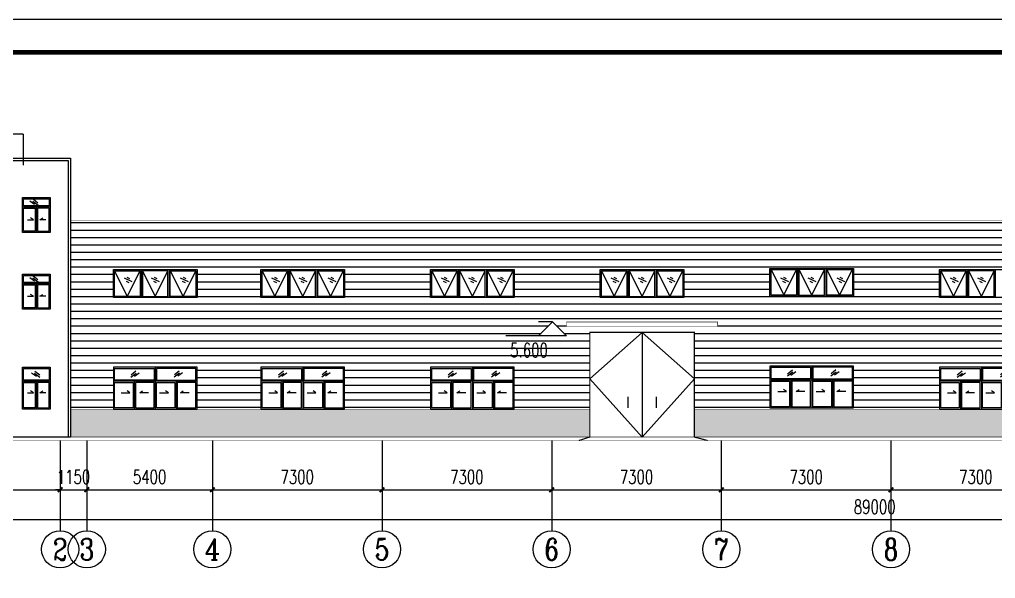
# Model space of a CAD drawing. Extents: x -89996 to 1006241, y -2176 to 440573.
# Drawn here: x 573565 to 615559, y 250855 to 274896 of the extents above; entities that cross this region are included whole.
import ezdxf
from ezdxf.enums import TextEntityAlignment as Align

# ---------------------------------------------------------------- set-up
doc = ezdxf.new("R2010")
doc.units = 0
doc.header["$LTSCALE"] = 1000
doc.header["$MEASUREMENT"] = 0
for name, color, linetype in [('AXIS', 3, 'Continuous'), ('AXIS_TEXT', 7, 'Continuous'), ('DIM_ELEV', 3, 'Continuous'), ('PUB_TEXT', 7, 'Continuous'), ('PUB_TITLE', 4, 'Continuous'), ('WINDOW', 4, 'Continuous')]:
    doc.layers.add(name, color=color, linetype=linetype)
doc.styles.add('_TCH_AXIS', font='COMPLEX', dxfattribs={"bigfont": 'GBCBIG'})
doc.styles.add('_TCH_DIM', font='SIMPLEX', dxfattribs={"bigfont": 'GBCBIG'})
doc.styles.add('_TCH_DIM_T3', font='SIMPLEX', dxfattribs={"width": 0.705882, "bigfont": 'GBCBIG'})
doc.styles.add('COMPLEX', font='COMPLEX')
doc.dimstyles.new('_TCH_ARCH&&200', dxfattribs={"dimtxt": 595, "dimasz": 200, "dimexe": 500, "dimexo": 600, "dimgap": 252.5, "dimtad": 1, "dimdec": 0, "dimzin": 0, "dimdsep": 46, "dimtxsty": '_TCH_DIM_T3', "dimblk": 'ARCHTICK', "dimcen": 0.09, "dimclrt": 7, "dimazin": 2, "dimtfac": 1, "dimtdec": 0, "dimtix": 1, "dimtmove": 2, "dimatfit": 3, "dimfxl": 0, "dimtolj": 1, "dimtzin": 0, "dimarcsym": 0})

# ---------------------------------------------------------------- blocks, each defined once
blk = doc.blocks.new('3')
for p, q in [((1006489, 17048), (1004239, 15048)), ((1006489, 17048), (1006489, 12548)), ((1006489, 17048), (1008739, 15048)), ((1004239, 15048), (1006489, 12548)), ((1008739, 15048), (1006489, 12548)), ((1005881, 14284), (1005881, 13801)), ((1007097, 14284), (1007097, 13801))]:
    blk.add_line(p, q)
at = {"const_width": 50}
blk.add_lwpolyline([(1009311, 12398), (1008739, 12548), (1008739, 17048), (1004239, 17048), (1004239, 12548), (1003771, 12398)], dxfattribs=at)
blk = doc.blocks.new('2')
at = {"layer": 'WINDOW'}
for p, q in [((998671, 15683), (998442, 15510)), ((998658, 15775), (998449, 15607)), ((998800, 15697), (998595, 15551)), ((999489, 15948), (999489, 14148)), ((1000541, 15694), (1000311, 15520)), ((1000527, 15785), (1000318, 15617)), ((1000670, 15708), (1000464, 15561)), ((1001289, 15348), (997689, 15348)), ((998589, 15348), (998589, 14148)), ((1000389, 15348), (1000389, 14148)), ((998028, 14855), (998404, 14855)), ((998404, 14855), (998280, 14940)), ((998823, 14855), (998948, 14940)), ((999199, 14855), (998823, 14855)), ((999678, 14855), (1000055, 14855)), ((1000055, 14855), (999930, 14940)), ((1000573, 14855), (1000698, 14940)), ((1000950, 14855), (1000573, 14855))]:
    blk.add_line(p, q, dxfattribs=at)
for points in [[(1001289, 15948), (997689, 15948), (997689, 14148), (1001289, 14148)], [(997738, 15898), (999438, 15898), (999438, 15398), (997738, 15398)], [(1001239, 15898), (999539, 15898), (999539, 15398), (1001239, 15398)], [(997739, 15298), (998539, 15298), (998539, 14198), (997739, 14198)], [(999439, 15298), (998639, 15298), (998639, 14198), (999439, 14198)], [(999539, 15298), (1000339, 15298), (1000339, 14198), (999539, 14198)], [(1001239, 15298), (1000439, 15298), (1000439, 14198), (1001239, 14198)]]:
    blk.add_lwpolyline(points, close=True, dxfattribs=at)
blk = doc.blocks.new('_ArchTick')
at = {"color": 0, "linetype": 'ByBlock', "const_width": 0.4}
blk.add_lwpolyline([(-0.5, -0.5), (0.5, 0.5)], dxfattribs=at)
blk = doc.blocks.new('*D2932')
at = {"layer": 'AXIS', "color": 0, "lineweight": -2, "transparency": 16777216}
for p, q in [((565863, 256189), (565863, 254173)), ((575313, 256189), (575313, 254173)), ((565863, 254673), (575313, 254673))]:
    blk.add_line(p, q, dxfattribs=at)
at = {"layer": 'Defpoints', "color": 0, "transparency": 16777216}
for p in [(565863, 256789), (575313, 256789), (575313, 254673)]:
    blk.add_point(p, dxfattribs=at)
at = {"layer": 'AXIS', "color": 0, "lineweight": -2, "transparency": 16777216, "xscale": 200, "yscale": 200, "zscale": 200, "rotation": 180}
blk.add_blockref('_ArchTick', (565863, 254673), dxfattribs=at)
at = {"layer": 'AXIS', "color": 0, "lineweight": -2, "transparency": 16777216, "xscale": 200, "yscale": 200, "zscale": 200}
blk.add_blockref('_ArchTick', (575313, 254673), dxfattribs=at)
at = {"layer": 'AXIS', "color": 7, "transparency": 16777216, "insert": (570588, 255223), "char_height": 595, "attachment_point": 5, "style": '_TCH_DIM_T3'}
blk.add_mtext('\\A1;9450', dxfattribs=at)
blk = doc.blocks.new('*D2933')
at = {"layer": 'AXIS', "color": 0, "lineweight": -2, "transparency": 16777216}
for p, q in [((575313, 256189), (575313, 254173)), ((576463, 256189), (576463, 254173)), ((575313, 254673), (575113, 254673)), ((575313, 254673), (576463, 254673)), ((576463, 254673), (576663, 254673))]:
    blk.add_line(p, q, dxfattribs=at)
at = {"layer": 'Defpoints', "color": 0, "transparency": 16777216}
for p in [(575313, 256789), (576463, 256789), (576463, 254673)]:
    blk.add_point(p, dxfattribs=at)
at = {"layer": 'AXIS', "color": 0, "lineweight": -2, "transparency": 16777216, "xscale": 200, "yscale": 200, "zscale": 200}
blk.add_blockref('_ArchTick', (575313, 254673), dxfattribs=at)
at = {"layer": 'AXIS', "color": 0, "lineweight": -2, "transparency": 16777216, "xscale": 200, "yscale": 200, "zscale": 200, "rotation": 180}
blk.add_blockref('_ArchTick', (576463, 254673), dxfattribs=at)
at = {"layer": 'AXIS', "color": 7, "transparency": 16777216, "insert": (575888, 255223), "char_height": 595, "attachment_point": 5, "style": '_TCH_DIM_T3'}
blk.add_mtext('\\A1;1150', dxfattribs=at)
blk = doc.blocks.new('*D2934')
at = {"layer": 'AXIS', "color": 0, "lineweight": -2, "transparency": 16777216}
for p, q in [((576463, 256189), (576463, 254173)), ((581863, 256189), (581863, 254173)), ((576463, 254673), (581863, 254673))]:
    blk.add_line(p, q, dxfattribs=at)
at = {"layer": 'Defpoints', "color": 0, "transparency": 16777216}
for p in [(576463, 256789), (581863, 256789), (581863, 254673)]:
    blk.add_point(p, dxfattribs=at)
at = {"layer": 'AXIS', "color": 0, "lineweight": -2, "transparency": 16777216, "xscale": 200, "yscale": 200, "zscale": 200, "rotation": 180}
blk.add_blockref('_ArchTick', (576463, 254673), dxfattribs=at)
at = {"layer": 'AXIS', "color": 0, "lineweight": -2, "transparency": 16777216, "xscale": 200, "yscale": 200, "zscale": 200}
blk.add_blockref('_ArchTick', (581863, 254673), dxfattribs=at)
at = {"layer": 'AXIS', "color": 7, "transparency": 16777216, "insert": (579163, 255223), "char_height": 595, "attachment_point": 5, "style": '_TCH_DIM_T3'}
blk.add_mtext('\\A1;5400', dxfattribs=at)
blk = doc.blocks.new('*D2935')
at = {"layer": 'AXIS', "color": 0, "lineweight": -2, "transparency": 16777216}
for p, q in [((581863, 256189), (581863, 254173)), ((589163, 256189), (589163, 254173)), ((581863, 254673), (589163, 254673))]:
    blk.add_line(p, q, dxfattribs=at)
at = {"layer": 'Defpoints', "color": 0, "transparency": 16777216}
for p in [(581863, 256789), (589163, 256789), (589163, 254673)]:
    blk.add_point(p, dxfattribs=at)
at = {"layer": 'AXIS', "color": 0, "lineweight": -2, "transparency": 16777216, "xscale": 200, "yscale": 200, "zscale": 200, "rotation": 180}
blk.add_blockref('_ArchTick', (581863, 254673), dxfattribs=at)
at = {"layer": 'AXIS', "color": 0, "lineweight": -2, "transparency": 16777216, "xscale": 200, "yscale": 200, "zscale": 200}
blk.add_blockref('_ArchTick', (589163, 254673), dxfattribs=at)
at = {"layer": 'AXIS', "color": 7, "transparency": 16777216, "insert": (585513, 255223), "char_height": 595, "attachment_point": 5, "style": '_TCH_DIM_T3'}
blk.add_mtext('\\A1;7300', dxfattribs=at)
blk = doc.blocks.new('*D2936')
at = {"layer": 'AXIS', "color": 0, "lineweight": -2, "transparency": 16777216}
for p, q in [((589163, 256189), (589163, 254173)), ((596463, 256189), (596463, 254173)), ((589163, 254673), (596463, 254673))]:
    blk.add_line(p, q, dxfattribs=at)
at = {"layer": 'Defpoints', "color": 0, "transparency": 16777216}
for p in [(589163, 256789), (596463, 256789), (596463, 254673)]:
    blk.add_point(p, dxfattribs=at)
at = {"layer": 'AXIS', "color": 0, "lineweight": -2, "transparency": 16777216, "xscale": 200, "yscale": 200, "zscale": 200, "rotation": 180}
blk.add_blockref('_ArchTick', (589163, 254673), dxfattribs=at)
at = {"layer": 'AXIS', "color": 0, "lineweight": -2, "transparency": 16777216, "xscale": 200, "yscale": 200, "zscale": 200}
blk.add_blockref('_ArchTick', (596463, 254673), dxfattribs=at)
at = {"layer": 'AXIS', "color": 7, "transparency": 16777216, "insert": (592813, 255223), "char_height": 595, "attachment_point": 5, "style": '_TCH_DIM_T3'}
blk.add_mtext('\\A1;7300', dxfattribs=at)
blk = doc.blocks.new('*D2937')
at = {"layer": 'AXIS', "color": 0, "lineweight": -2, "transparency": 16777216}
for p, q in [((596463, 256189), (596463, 254173)), ((603763, 256189), (603763, 254173)), ((596463, 254673), (603763, 254673))]:
    blk.add_line(p, q, dxfattribs=at)
at = {"layer": 'Defpoints', "color": 0, "transparency": 16777216}
for p in [(596463, 256789), (603763, 256789), (603763, 254673)]:
    blk.add_point(p, dxfattribs=at)
at = {"layer": 'AXIS', "color": 0, "lineweight": -2, "transparency": 16777216, "xscale": 200, "yscale": 200, "zscale": 200, "rotation": 180}
blk.add_blockref('_ArchTick', (596463, 254673), dxfattribs=at)
at = {"layer": 'AXIS', "color": 0, "lineweight": -2, "transparency": 16777216, "xscale": 200, "yscale": 200, "zscale": 200}
blk.add_blockref('_ArchTick', (603763, 254673), dxfattribs=at)
at = {"layer": 'AXIS', "color": 7, "transparency": 16777216, "insert": (600113, 255223), "char_height": 595, "attachment_point": 5, "style": '_TCH_DIM_T3'}
blk.add_mtext('\\A1;7300', dxfattribs=at)
blk = doc.blocks.new('*D2938')
at = {"layer": 'AXIS', "color": 0, "lineweight": -2, "transparency": 16777216}
for p, q in [((603763, 256189), (603763, 254173)), ((611063, 256189), (611063, 254173)), ((603763, 254673), (611063, 254673))]:
    blk.add_line(p, q, dxfattribs=at)
at = {"layer": 'Defpoints', "color": 0, "transparency": 16777216}
for p in [(603763, 256789), (611063, 256789), (611063, 254673)]:
    blk.add_point(p, dxfattribs=at)
at = {"layer": 'AXIS', "color": 0, "lineweight": -2, "transparency": 16777216, "xscale": 200, "yscale": 200, "zscale": 200, "rotation": 180}
blk.add_blockref('_ArchTick', (603763, 254673), dxfattribs=at)
at = {"layer": 'AXIS', "color": 0, "lineweight": -2, "transparency": 16777216, "xscale": 200, "yscale": 200, "zscale": 200}
blk.add_blockref('_ArchTick', (611063, 254673), dxfattribs=at)
at = {"layer": 'AXIS', "color": 7, "transparency": 16777216, "insert": (607413, 255223), "char_height": 595, "attachment_point": 5, "style": '_TCH_DIM_T3'}
blk.add_mtext('\\A1;7300', dxfattribs=at)
blk = doc.blocks.new('*D2939')
at = {"layer": 'AXIS', "color": 0, "lineweight": -2, "transparency": 16777216}
for p, q in [((611063, 256189), (611063, 254173)), ((618363, 256189), (618363, 254173)), ((611063, 254673), (618363, 254673))]:
    blk.add_line(p, q, dxfattribs=at)
at = {"layer": 'Defpoints', "color": 0, "transparency": 16777216}
for p in [(611063, 256789), (618363, 256789), (618363, 254673)]:
    blk.add_point(p, dxfattribs=at)
at = {"layer": 'AXIS', "color": 0, "lineweight": -2, "transparency": 16777216, "xscale": 200, "yscale": 200, "zscale": 200, "rotation": 180}
blk.add_blockref('_ArchTick', (611063, 254673), dxfattribs=at)
at = {"layer": 'AXIS', "color": 0, "lineweight": -2, "transparency": 16777216, "xscale": 200, "yscale": 200, "zscale": 200}
blk.add_blockref('_ArchTick', (618363, 254673), dxfattribs=at)
at = {"layer": 'AXIS', "color": 7, "transparency": 16777216, "insert": (614713, 255223), "char_height": 595, "attachment_point": 5, "style": '_TCH_DIM_T3'}
blk.add_mtext('\\A1;7300', dxfattribs=at)
blk = doc.blocks.new('*D2945')
at = {"layer": 'AXIS', "color": 0, "lineweight": -2, "transparency": 16777216}
for p, q in [((565863, 256189), (565863, 252887)), ((654863, 256189), (654863, 252887)), ((565863, 253387), (654863, 253387))]:
    blk.add_line(p, q, dxfattribs=at)
at = {"layer": 'Defpoints', "color": 0, "transparency": 16777216}
for p in [(565863, 256789), (654863, 256789), (654863, 253387)]:
    blk.add_point(p, dxfattribs=at)
at = {"layer": 'AXIS', "color": 0, "lineweight": -2, "transparency": 16777216, "xscale": 200, "yscale": 200, "zscale": 200, "rotation": 180}
blk.add_blockref('_ArchTick', (565863, 253387), dxfattribs=at)
at = {"layer": 'AXIS', "color": 0, "lineweight": -2, "transparency": 16777216, "xscale": 200, "yscale": 200, "zscale": 200}
blk.add_blockref('_ArchTick', (654863, 253387), dxfattribs=at)
at = {"layer": 'AXIS', "color": 7, "transparency": 16777216, "insert": (610363, 253937), "char_height": 595, "attachment_point": 5, "style": '_TCH_DIM_T3'}
blk.add_mtext('\\A1;89000', dxfattribs=at)
blk = doc.blocks.new('_AXISO')
blk.add_circle((0, 0), 0.5)
at = {"layer": 'AXIS_TEXT', "style": 'COMPLEX', "width": 1.041667}
blk.add_attdef('A', text='', height=0.56, dxfattribs=at).set_placement((-0.25, -0.28), (0.25, -0.28), align=Align.FIT)

msp = doc.modelspace()

# ---------------------------------------------------------------- hatches: boundary and pattern name
h = msp.add_hatch()
h.set_pattern_fill('ANSI31', color=9, scale=200, angle=315)
h.set_pattern_definition([(0, (-4219.97, 70580.4), (9e-14, 317.5), [])])
h.paths.add_polyline_path([(627302.65, 261438.64), (631802.65, 261438.64), (631802.65, 258138.64), (635052.64, 258138.64), (635052.64, 259938.64), (638652.67, 259938.64), (638652.67, 258138.64), (642352.64, 258138.64), (642352.64, 259938.64), (645952.67, 259938.64), (645952.67, 258138.64), (649652.64, 258138.64), (649652.64, 259938.64), (653252.67, 259938.64), (653252.67, 258138.64), (654862.65, 258138.64), (654862.65, 266238.64), (575752.65, 266238.64), (575752.65, 258138.64), (577602.65, 258138.64), (577602.65, 259938.64), (581202.68, 259938.64), (581202.68, 258138.64), (583952.64, 258138.64), (583952.64, 259938.68), (587552.67, 259938.68), (587552.67, 258138.64), (591252.64, 258138.64), (591252.64, 259938.64), (594852.67, 259938.64), (594852.67, 258138.64), (598102.65, 258138.64), (598102.65, 261438.64), (602602.65, 261438.64), (602602.65, 258138.64), (613152.64, 258138.64), (613152.64, 259938.64), (616752.67, 259938.64), (616752.67, 258138.64), (620452.64, 258138.64), (620452.64, 259938.64), (624052.67, 259938.64), (624052.67, 258138.64), (627302.65, 258138.64)])
h.paths.add_polyline_path([(616752.64, 262938.64), (613152.64, 262938.64), (613152.64, 264138.64), (616752.64, 264138.64)], flags=16)
h.paths.add_polyline_path([(616702.7, 262988.64), (615602.64, 262988.64), (615602.64, 264088.63), (616702.7, 264088.63)], flags=0)
h.paths.add_polyline_path([(615502.64, 262988.64), (614402.64, 262988.64), (614402.64, 264088.63), (615502.64, 264088.63)], flags=0)
h.paths.add_polyline_path([(614302.33, 262988.63), (613202.27, 262988.67), (613202.28, 264088.67), (614302.33, 264088.63)], flags=0)
h.paths.add_polyline_path([(620452.64, 262938.64), (620452.64, 264138.64), (624052.64, 264138.64), (624052.64, 262938.64)], flags=16)
h.paths.add_polyline_path([(620502.27, 262988.67), (620502.28, 264088.67), (621602.33, 264088.63), (621602.33, 262988.63)], flags=0)
h.paths.add_polyline_path([(621702.64, 262988.64), (621702.64, 264088.63), (622802.64, 264088.63), (622802.64, 262988.64)], flags=0)
h.paths.add_polyline_path([(622902.64, 262988.64), (622902.64, 264088.63), (624002.7, 264088.63), (624002.7, 262988.64)], flags=0)
h.paths.add_polyline_path([(625186.68, 261288.64), (625786.68, 261888.64), (626386.68, 261288.64)], flags=16)
h.paths.add_polyline_path([(609452.67, 259988.64), (609452.67, 258188.64), (605852.64, 258188.64), (605852.64, 259988.64)], flags=16)
h.paths.add_polyline_path([(609403.02, 259938.67), (609403.03, 259438.67), (607702.96, 259438.63), (607702.95, 259938.63)], flags=0)
h.paths.add_polyline_path([(609452.64, 262988.64), (605852.64, 262988.64), (605852.64, 264188.64), (609452.64, 264188.64)], flags=16)
h.paths.add_polyline_path([(609402.7, 263038.64), (608302.64, 263038.64), (608302.64, 264138.63), (609402.7, 264138.63)], flags=0)
h.paths.add_polyline_path([(609402.7, 259338.67), (609402.72, 258238.67), (608602.66, 258238.66), (608602.64, 259338.66)], flags=0)
h.paths.add_polyline_path([(608502.64, 259338.65), (608502.66, 258238.66), (607702.65, 258238.64), (607702.63, 259338.64)], flags=0)
h.paths.add_polyline_path([(608202.64, 263038.64), (607102.64, 263038.64), (607102.64, 264138.63), (608202.64, 264138.63)], flags=0)
h.paths.add_polyline_path([(607602.32, 259938.63), (607602.32, 259438.63), (605902.25, 259438.64), (605902.25, 259938.64)], flags=0)
h.paths.add_polyline_path([(607602.65, 259338.64), (607602.65, 258238.64), (606802.64, 258238.64), (606802.64, 259338.64)], flags=0)
h.paths.add_polyline_path([(626302.65, 261688.64), (626302.65, 261888.64), (632802.65, 261888.64), (632802.65, 261688.64)], flags=16)
h.paths.add_polyline_path([(607002.33, 263038.63), (605902.27, 263038.67), (605902.28, 264138.67), (607002.33, 264138.63)], flags=0)
h.paths.add_polyline_path([(606702.64, 259338.64), (606702.64, 258238.64), (605902.58, 258238.64), (605902.58, 259338.64)], flags=0)
h.paths.add_polyline_path([(627752.65, 262938.64), (627752.65, 264138.64), (631352.65, 264138.64), (631352.65, 262938.64)], flags=16)
h.paths.add_polyline_path([(627802.29, 262988.67), (627802.3, 264088.67), (628902.35, 264088.63), (628902.34, 262988.63)], flags=0)
h.paths.add_polyline_path([(629002.65, 262988.64), (629002.65, 264088.63), (630102.65, 264088.63), (630102.65, 262988.64)], flags=0)
h.paths.add_polyline_path([(603602.65, 261688.64), (597102.65, 261688.64), (597102.65, 261888.64), (603602.65, 261888.64)], flags=16)
h.paths.add_polyline_path([(630202.65, 262988.64), (630202.65, 264088.63), (631302.71, 264088.63), (631302.71, 262988.64)], flags=0)
h.paths.add_polyline_path([(602152.65, 262938.64), (598552.65, 262938.64), (598552.65, 264138.64), (602152.65, 264138.64)], flags=16)
h.paths.add_polyline_path([(602102.71, 262988.64), (601002.65, 262988.64), (601002.65, 264088.63), (602102.71, 264088.63)], flags=0)
h.paths.add_polyline_path([(600902.65, 262988.64), (599802.65, 262988.64), (599802.65, 264088.63), (600902.65, 264088.63)], flags=0)
h.paths.add_polyline_path([(599702.34, 262988.63), (598602.29, 262988.67), (598602.3, 264088.67), (599702.35, 264088.63)], flags=0)
h.paths.add_polyline_path([(635052.64, 262938.64), (635052.64, 264138.64), (638652.64, 264138.64), (638652.64, 262938.64)], flags=16)
h.paths.add_polyline_path([(635102.27, 262988.67), (635102.28, 264088.67), (636202.33, 264088.63), (636202.33, 262988.63)], flags=0)
h.paths.add_polyline_path([(636302.64, 262988.64), (636302.64, 264088.63), (637402.64, 264088.63), (637402.64, 262988.64)], flags=0)
h.paths.add_polyline_path([(597102.65, 261288.64), (595902.65, 261288.64), (596502.65, 261888.64)], flags=16)
h.paths.add_polyline_path([(637502.64, 262988.64), (637502.64, 264088.63), (638602.7, 264088.63), (638602.7, 262988.64)], flags=0)
h.paths.add_polyline_path([(594852.64, 262938.64), (591252.64, 262938.64), (591252.64, 264138.64), (594852.64, 264138.64)], flags=16)
h.paths.add_polyline_path([(594802.7, 262988.64), (593702.64, 262988.64), (593702.64, 264088.63), (594802.7, 264088.63)], flags=0)
h.paths.add_polyline_path([(593602.64, 262988.64), (592502.64, 262988.64), (592502.64, 264088.63), (593602.64, 264088.63)], flags=0)
h.paths.add_polyline_path([(592402.33, 262988.63), (591302.27, 262988.67), (591302.28, 264088.67), (592402.33, 264088.63)], flags=0)
h.paths.add_polyline_path([(642352.64, 262938.64), (642352.64, 264138.64), (645952.64, 264138.64), (645952.64, 262938.64)], flags=16)
h.paths.add_polyline_path([(642402.27, 262988.67), (642402.28, 264088.67), (643502.33, 264088.63), (643502.33, 262988.63)], flags=0)
h.paths.add_polyline_path([(643602.64, 262988.64), (643602.64, 264088.63), (644702.64, 264088.63), (644702.64, 262988.64)], flags=0)
h.paths.add_polyline_path([(644802.64, 262988.64), (644802.64, 264088.63), (645902.7, 264088.63), (645902.7, 262988.64)], flags=0)
h.paths.add_polyline_path([(587552.64, 262938.68), (583952.64, 262938.68), (583952.64, 264138.68), (587552.64, 264138.68)], flags=16)
h.paths.add_polyline_path([(587502.7, 262988.68), (586402.64, 262988.68), (586402.64, 264088.67), (587502.7, 264088.67)], flags=0)
h.paths.add_polyline_path([(586302.64, 262988.68), (585202.64, 262988.68), (585202.64, 264088.67), (586302.64, 264088.67)], flags=0)
h.paths.add_polyline_path([(585102.33, 262988.67), (584002.27, 262988.7), (584002.28, 264088.7), (585102.33, 264088.67)], flags=0)
h.paths.add_polyline_path([(649652.64, 262938.64), (649652.64, 264138.64), (653252.64, 264138.64), (653252.64, 262938.64)], flags=16)
h.paths.add_polyline_path([(649702.27, 262988.67), (649702.28, 264088.67), (650802.33, 264088.63), (650802.33, 262988.63)], flags=0)
h.paths.add_polyline_path([(650902.64, 262988.64), (650902.64, 264088.63), (652002.64, 264088.63), (652002.64, 262988.64)], flags=0)
h.paths.add_polyline_path([(652102.64, 262988.64), (652102.64, 264088.63), (653202.7, 264088.63), (653202.7, 262988.64)], flags=0)
h.paths.add_polyline_path([(581202.65, 262938.64), (577602.65, 262938.64), (577602.65, 264138.64), (581202.65, 264138.64)], flags=16)
h.paths.add_polyline_path([(581152.71, 262988.64), (580052.65, 262988.64), (580052.66, 264088.63), (581152.72, 264088.63)], flags=0)
h.paths.add_polyline_path([(579952.65, 262988.64), (578852.65, 262988.64), (578852.65, 264088.63), (579952.66, 264088.63)], flags=0)
h.paths.add_polyline_path([(578752.34, 262988.63), (577652.29, 262988.67), (577652.3, 264088.67), (578752.35, 264088.63)], flags=0)
h.paths.add_polyline_path([(594529.9, 260229.89), (596507.4, 260229.89), (596507.4, 261122.39), (594529.9, 261122.39)], flags=24)
h.paths.add_polyline_path([(623813.93, 260229.89), (625791.43, 260229.89), (625791.43, 261122.39), (623813.93, 261122.39)], flags=24)
h = msp.add_hatch()
h.set_pattern_fill('AR-B816', color=9, scale=200)
h.set_pattern_definition([(0, (-11240.32, 181808.55), (0, 242.6208), []), (90, (-11240.32, 181808.55), (-242.6208, 242.6208), [242.6208, -242.6208])])
h.paths.add_polyline_path([(598102.65, 258138.64), (575752.65, 258138.64), (575752.65, 256938.64), (598102.65, 256938.64)])
h.paths.add_polyline_path([(627302.65, 258138.64), (602602.65, 258138.64), (602602.65, 256938.64), (627302.65, 256938.64)])
h.paths.add_polyline_path([(654862.65, 258138.64), (631802.65, 258138.64), (631802.65, 256938.64), (654862.65, 256938.64)])

# ---------------------------------------------------------------- linework, layer by layer
for points in [[(565862.65, 268938.64), (575752.65, 268938.64), (575752.65, 256938.64), (565862.65, 256938.64)], [(565962.65, 268838.64), (575652.65, 268838.64), (575652.65, 256938.64), (565962.65, 256938.64)]]:
    msp.add_lwpolyline(points, close=True)
for points, const_width in [([(575752.65, 266238.64), (654862.65, 266238.64), (654862.65, 256938.64), (575752.65, 256938.64)], 23), ([(597102.65, 261888.64), (603602.65, 261888.64), (603602.65, 261688.64), (597102.65, 261688.64)], 20)]:
    msp.add_lwpolyline(points, close=True, dxfattribs=dict(const_width=const_width))
at = {"const_width": 23}
for points in [[(610802.65, 266238.64), (621042.65, 266238.64)], [(575752.65, 258138.64), (598102.65, 258138.64)], [(602602.65, 258138.64), (627302.65, 258138.64)], [(564641.8, 256788.64), (656098.25, 256788.64), (655662.65, 256788.64), (654862.65, 256938.64), (565862.65, 256938.64), (565062.65, 256788.64)], [(565862.65, 256938.64), (654862.65, 256938.64)]]:
    msp.add_lwpolyline(points, dxfattribs=at)
at = {"layer": 'AXIS', "linetype": 'ByBlock'}
for q in [(568988.53, 269961.1), (573724.09, 268626.44)]:
    msp.add_line((573724.09, 269961.1), q, dxfattribs=at)
at = {"layer": 'AXIS'}
for p, q in [((575312.83, 256788.64), (575312.83, 252908.87)), ((576462.65, 256788.64), (576462.65, 252908.87)), ((581862.65, 256788.64), (581862.65, 252908.87)), ((589162.65, 256788.64), (589162.65, 252908.87)), ((596462.65, 256788.64), (596462.65, 252908.87)), ((603762.65, 256788.64), (603762.65, 252908.87)), ((611062.65, 256788.64), (611062.65, 252908.87))]:
    msp.add_line(p, q, dxfattribs=at)
at = {"layer": 'DIM_ELEV'}
for p, q in [((596502.65, 261888.64), (595902.65, 261288.64)), ((596502.65, 261888.64), (595902.65, 261888.64)), ((596502.65, 261888.64), (597102.65, 261288.64)), ((597102.65, 261288.64), (594486.65, 261288.64))]:
    msp.add_line(p, q, dxfattribs=at)
at = {"layer": 'PUB_TITLE'}
msp.add_lwpolyline([(551085.01, 190896.12), (699685.01, 190896.12), (699685.01, 274896.12), (551085.01, 274896.12)], close=True, dxfattribs=at)
at = {"layer": 'PUB_TITLE', "const_width": 200}
msp.add_lwpolyline([(554620.37, 192310.26), (554620.37, 273481.97), (698270.87, 273481.97), (698270.87, 192310.26)], close=True, dxfattribs=at)
at = {"layer": 'WINDOW'}
for p, q in [((574006.96, 267100.4), (574212.31, 266954.32)), ((574135.74, 267086.49), (574365.45, 266912.58)), ((574149.66, 267177.56), (574358.49, 267009.97)), ((573687.82, 266839.05), (574887.84, 266839.05)), ((574287.84, 266839.06), (574287.82, 265739.06)), ((573903.88, 266280.17), (574162.39, 266280.17)), ((574162.39, 266280.17), (574037.56, 266364.61)), ((574436.56, 266280.16), (574561.4, 266364.61)), ((574702.48, 266280.16), (574436.56, 266280.16)), ((607052.65, 264188.64), (607052.64, 262988.64)), ((608252.64, 264188.64), (608252.64, 262988.64)), ((574006.96, 263800.4), (574212.31, 263654.32)), ((574135.74, 263786.49), (574365.45, 263612.58)), ((574149.66, 263877.56), (574358.49, 263709.97)), ((577652.3, 264088.67), (578202.32, 262988.65)), ((578061.38, 263779.52), (578399.69, 263626.92)), ((578186.01, 263811.57), (578303.67, 263754.51)), ((578202.32, 262988.65), (578752.35, 264088.63)), ((578802.67, 264138.64), (578802.65, 262938.64)), ((578852.65, 264088.63), (579402.65, 262988.64)), ((579236.35, 263779.51), (579574.66, 263626.9)), ((579360.98, 263811.56), (579478.64, 263754.49)), ((579402.65, 262988.64), (579952.66, 264088.63)), ((580002.65, 264138.64), (580002.65, 262938.64)), ((580052.66, 264088.63), (580602.68, 262988.64)), ((580481.06, 263779.51), (580819.37, 263626.9)), ((580602.68, 262988.64), (581152.72, 264088.63)), ((580605.69, 263811.56), (580723.35, 263754.49)), ((584002.28, 264088.7), (584552.3, 262988.68)), ((584411.36, 263779.56), (584749.67, 263626.95)), ((584535.99, 263811.61), (584653.65, 263754.54)), ((584552.3, 262988.68), (585102.33, 264088.67)), ((585152.65, 264138.68), (585152.64, 262938.68)), ((585202.64, 264088.67), (585752.64, 262988.68)), ((585586.34, 263779.54), (585924.65, 263626.93)), ((585710.96, 263811.59), (585828.63, 263754.53)), ((585752.64, 262988.68), (586302.64, 264088.67)), ((586352.64, 264138.68), (586352.64, 262938.68)), ((586402.64, 264088.67), (586952.67, 262988.68)), ((586831.05, 263779.54), (587169.36, 263626.93)), ((586952.67, 262988.68), (587502.7, 264088.67)), ((586955.67, 263811.59), (587073.34, 263754.53)), ((591302.28, 264088.67), (591852.3, 262988.65)), ((591711.36, 263779.52), (592049.67, 263626.92)), ((591835.99, 263811.57), (591953.65, 263754.51)), ((591852.3, 262988.65), (592402.33, 264088.63)), ((592452.65, 264138.64), (592452.64, 262938.64)), ((592502.64, 264088.63), (593052.64, 262988.64)), ((592886.33, 263779.51), (593224.65, 263626.9)), ((593010.96, 263811.56), (593128.62, 263754.49)), ((593052.64, 262988.64), (593602.64, 264088.63)), ((593652.64, 264138.64), (593652.64, 262938.64)), ((593702.64, 264088.63), (594252.67, 262988.64)), ((594131.05, 263779.51), (594469.36, 263626.9)), ((594252.67, 262988.64), (594802.7, 264088.63)), ((594255.67, 263811.56), (594373.34, 263754.49)), ((598602.3, 264088.67), (599152.31, 262988.65)), ((599011.38, 263779.52), (599349.69, 263626.92)), ((599136, 263811.57), (599253.67, 263754.51)), ((599152.31, 262988.65), (599702.35, 264088.63)), ((599752.67, 264138.64), (599752.65, 262938.64)), ((599802.65, 264088.63), (600352.65, 262988.64)), ((600186.35, 263779.51), (600524.66, 263626.9)), ((600310.98, 263811.56), (600428.64, 263754.49)), ((600352.65, 262988.64), (600902.65, 264088.63)), ((600952.65, 264138.64), (600952.65, 262938.64)), ((601002.65, 264088.63), (601552.68, 262988.64)), ((601431.06, 263779.51), (601769.37, 263626.9)), ((601552.68, 262988.64), (602102.71, 264088.63)), ((601555.69, 263811.56), (601673.35, 263754.49)), ((605902.28, 264138.67), (606452.3, 263038.65)), ((606311.38, 263779.52), (606649.69, 263626.92)), ((606436, 263811.57), (606553.67, 263754.51)), ((606452.3, 263038.65), (607002.33, 264138.63)), ((607102.64, 264138.63), (607652.64, 263038.64)), ((607486.35, 263779.51), (607824.66, 263626.9)), ((607610.98, 263811.56), (607728.64, 263754.49)), ((607652.64, 263038.64), (608202.64, 264138.63)), ((608302.64, 264138.63), (608852.67, 263038.64)), ((608731.06, 263779.51), (609069.37, 263626.9)), ((608852.67, 263038.64), (609402.7, 264138.63)), ((608855.69, 263811.56), (608973.35, 263754.49)), ((613202.28, 264088.67), (613752.3, 262988.65)), ((613611.36, 263779.52), (613949.67, 263626.92)), ((613735.99, 263811.57), (613853.65, 263754.51)), ((613752.3, 262988.65), (614302.33, 264088.63)), ((614352.65, 264138.64), (614352.64, 262938.64)), ((614402.64, 264088.63), (614952.64, 262988.64)), ((614786.33, 263779.51), (615124.65, 263626.9)), ((614910.96, 263811.56), (615028.62, 263754.49)), ((614952.64, 262988.64), (615502.64, 264088.63)), ((615552.64, 264138.64), (615552.64, 262938.64)), ((573687.82, 263539.05), (574887.84, 263539.05)), ((574287.84, 263539.06), (574287.82, 262439.06)), ((578149.81, 263643.67), (578267.47, 263586.61)), ((579324.78, 263643.66), (579442.44, 263586.59)), ((580569.49, 263643.66), (580687.15, 263586.59)), ((584499.79, 263643.71), (584617.45, 263586.64)), ((585674.76, 263643.69), (585792.43, 263586.63)), ((586919.48, 263643.69), (587037.14, 263586.63)), ((591799.79, 263643.67), (591917.45, 263586.61)), ((592974.76, 263643.66), (593092.43, 263586.59)), ((594219.47, 263643.66), (594337.14, 263586.59)), ((599099.8, 263643.67), (599217.47, 263586.61)), ((600274.78, 263643.66), (600392.44, 263586.59)), ((601519.49, 263643.66), (601637.15, 263586.59)), ((606399.8, 263643.67), (606517.47, 263586.61)), ((607574.78, 263643.66), (607692.44, 263586.59)), ((608819.49, 263643.66), (608937.15, 263586.59)), ((613699.79, 263643.67), (613817.45, 263586.61)), ((614874.76, 263643.66), (614992.43, 263586.59)), ((573903.98, 262991.62), (574162.49, 262991.62)), ((574162.49, 262991.62), (574037.65, 263076.07)), ((574436.66, 262991.61), (574561.49, 263076.06)), ((574702.58, 262991.61), (574436.66, 262991.61)), ((574083.08, 259698.19), (574288.43, 259552.1)), ((574211.86, 259684.27), (574441.57, 259510.37)), ((574225.78, 259775.34), (574434.61, 259607.75)), ((573687.83, 259338.63), (574887.85, 259338.63)), ((574287.85, 259338.64), (574287.83, 258138.64)), ((573903.88, 258845.74), (574162.39, 258845.74)), ((574162.39, 258845.74), (574037.56, 258930.18)), ((574436.56, 258845.73), (574561.4, 258930.17)), ((574702.48, 258845.72), (574436.56, 258845.73))]:
    msp.add_line(p, q, dxfattribs=at)
for points in [[(573687.82, 267239.05), (574887.82, 267239.05), (574887.82, 265739.05), (573687.82, 265739.05)], [(573737.46, 267189.07), (574837.51, 267189.04), (574837.5, 266889.04), (573737.45, 266889.07)], [(573737.78, 266789.07), (574237.84, 266789.06), (574237.82, 265789.06), (573737.76, 265789.08)], [(574837.83, 266789.05), (574337.84, 266789.06), (574337.82, 265789.06), (574837.81, 265789.05)], [(605852.64, 264188.64), (609452.64, 264188.64), (609452.64, 262988.64), (605852.64, 262988.64)], [(573687.82, 263939.05), (574887.82, 263939.05), (574887.82, 262439.05), (573687.82, 262439.05)], [(573737.46, 263889.07), (574837.51, 263889.04), (574837.5, 263589.04), (573737.45, 263589.07)], [(577602.65, 264138.64), (581202.65, 264138.64), (581202.65, 262938.64), (577602.65, 262938.64)], [(577652.3, 264088.67), (578752.35, 264088.63), (578752.34, 262988.63), (577652.29, 262988.67)], [(578852.65, 262988.64), (579952.65, 262988.64), (579952.66, 264088.63), (578852.65, 264088.63)], [(581152.71, 262988.64), (580052.65, 262988.64), (580052.66, 264088.63), (581152.72, 264088.63)], [(583952.64, 264138.68), (587552.64, 264138.68), (587552.64, 262938.68), (583952.64, 262938.68)], [(584002.28, 264088.7), (585102.33, 264088.67), (585102.33, 262988.67), (584002.27, 262988.7)], [(585202.64, 262988.68), (586302.64, 262988.68), (586302.64, 264088.67), (585202.64, 264088.67)], [(587502.7, 262988.68), (586402.64, 262988.68), (586402.64, 264088.67), (587502.7, 264088.67)], [(591252.64, 264138.64), (594852.64, 264138.64), (594852.64, 262938.64), (591252.64, 262938.64)], [(591302.28, 264088.67), (592402.33, 264088.63), (592402.33, 262988.63), (591302.27, 262988.67)], [(592502.64, 262988.64), (593602.64, 262988.64), (593602.64, 264088.63), (592502.64, 264088.63)], [(594802.7, 262988.64), (593702.64, 262988.64), (593702.64, 264088.63), (594802.7, 264088.63)], [(598552.65, 264138.64), (602152.65, 264138.64), (602152.65, 262938.64), (598552.65, 262938.64)], [(598602.3, 264088.67), (599702.35, 264088.63), (599702.34, 262988.63), (598602.29, 262988.67)], [(599802.65, 262988.64), (600902.65, 262988.64), (600902.65, 264088.63), (599802.65, 264088.63)], [(602102.71, 262988.64), (601002.65, 262988.64), (601002.65, 264088.63), (602102.71, 264088.63)], [(605902.28, 264138.67), (607002.33, 264138.63), (607002.33, 263038.63), (605902.27, 263038.67)], [(607102.64, 263038.64), (608202.64, 263038.64), (608202.64, 264138.63), (607102.64, 264138.63)], [(609402.7, 263038.64), (608302.64, 263038.64), (608302.64, 264138.63), (609402.7, 264138.63)], [(613152.64, 264138.64), (616752.64, 264138.64), (616752.64, 262938.64), (613152.64, 262938.64)], [(613202.28, 264088.67), (614302.33, 264088.63), (614302.33, 262988.63), (613202.27, 262988.67)], [(614402.64, 262988.64), (615502.64, 262988.64), (615502.64, 264088.63), (614402.64, 264088.63)], [(573737.78, 263489.07), (574237.84, 263489.06), (574237.82, 262489.06), (573737.76, 262489.08)], [(574837.83, 263489.05), (574337.84, 263489.06), (574337.82, 262489.06), (574837.81, 262489.05)], [(573687.83, 259938.63), (574887.83, 259938.63), (574887.83, 258138.63), (573687.83, 258138.63)], [(573737.47, 259888.66), (574837.52, 259888.62), (574837.51, 259388.62), (573737.46, 259388.66)], [(573737.79, 259288.65), (574237.85, 259288.64), (574237.83, 258188.64), (573737.77, 258188.66)], [(574837.84, 259288.63), (574337.85, 259288.64), (574337.83, 258188.64), (574837.82, 258188.63)]]:
    msp.add_lwpolyline(points, close=True, dxfattribs=at)

# ---------------------------------------------------------------- block references
for name, p in [('3', (-406136.03, 244390.66)), ('2', (-391836.03, 244040.66)), ('2', (-420086.02, 243990.66)), ('2', (-413736.03, 243990.69)), ('2', (-406436.03, 243990.66)), ('2', (-384536.03, 243990.66))]:
    msp.add_blockref(name, p)
at = {"layer": 'AXIS'}
ref = msp.add_blockref('_AXISO', (575312.83, 252108.87), dxfattribs=dict(at, xscale=1600, yscale=1600, zscale=1600))
ref.add_attrib('A', '2', dxfattribs={"layer": 'AXIS_TEXT', "height": 931.9, "style": '_TCH_AXIS'}).set_placement((575002.19, 251642.93), (575623.46, 251642.93), align=Align.FIT)
ref = msp.add_blockref('_AXISO', (576462.65, 252108.87), dxfattribs=dict(at, xscale=1600, yscale=1600, zscale=1600))
ref.add_attrib('A', '3', dxfattribs={"layer": 'AXIS_TEXT', "height": 931.9, "style": '_TCH_AXIS'}).set_placement((576152.02, 251642.93), (576773.28, 251642.93), align=Align.FIT)
ref = msp.add_blockref('_AXISO', (581862.65, 252108.87), dxfattribs=dict(at, xscale=1600, yscale=1600, zscale=1600))
ref.add_attrib('A', '4', dxfattribs={"layer": 'AXIS_TEXT', "height": 890.88, "style": '_TCH_AXIS'}).set_placement((581523.27, 251663.43), (582202.04, 251663.43), align=Align.FIT)
ref = msp.add_blockref('_AXISO', (589162.65, 252108.87), dxfattribs=dict(at, xscale=1600, yscale=1600, zscale=1600))
ref.add_attrib('A', '5', dxfattribs={"layer": 'AXIS_TEXT', "height": 931.9, "style": '_TCH_AXIS'}).set_placement((588852.02, 251642.93), (589473.28, 251642.93), align=Align.FIT)
ref = msp.add_blockref('_AXISO', (596462.65, 252108.87), dxfattribs=dict(at, xscale=1600, yscale=1600, zscale=1600))
ref.add_attrib('A', '6', dxfattribs={"layer": 'AXIS_TEXT', "height": 931.9, "style": '_TCH_AXIS'}).set_placement((596152.02, 251642.93), (596773.28, 251642.93), align=Align.FIT)
ref = msp.add_blockref('_AXISO', (603762.65, 252108.87), dxfattribs=dict(at, xscale=1600, yscale=1600, zscale=1600))
ref.add_attrib('A', '7', dxfattribs={"layer": 'AXIS_TEXT', "height": 931.9, "style": '_TCH_AXIS'}).set_placement((603452.02, 251642.93), (604073.28, 251642.93), align=Align.FIT)
ref = msp.add_blockref('_AXISO', (611062.65, 252108.87), dxfattribs=dict(at, xscale=1600, yscale=1600, zscale=1600))
ref.add_attrib('A', '8', dxfattribs={"layer": 'AXIS_TEXT', "height": 931.9, "style": '_TCH_AXIS'}).set_placement((610752.02, 251642.93), (611373.28, 251642.93), align=Align.FIT)

# ---------------------------------------------------------------- texts
at = {"layer": 'PUB_TEXT', "style": '_TCH_DIM', "width": 0.705882}
msp.add_text('5.600', height=595, dxfattribs=at).set_placement((594678.65, 260378.64))

# ---------------------------------------------------------------- dimensions: what is measured, and where the dimension line sits
at = {"layer": 'AXIS'}
for p1, p2, distance, picture, middle in [((565862.65, 256788.64), (575312.83, 256788.64), -2115.86, '*D2932', (570587.74, 255222.78)), ((565862.65, 256788.64), (654862.65, 256788.64), -3401.81, '*D2945', (610362.65, 253936.84)), ((575312.83, 256788.64), (576462.65, 256788.64), -2115.86, '*D2933', (575887.74, 255222.78)), ((576462.65, 256788.64), (581862.65, 256788.64), -2115.86, '*D2934', (579162.65, 255222.78)), ((581862.65, 256788.64), (589162.65, 256788.64), -2115.86, '*D2935', (585512.65, 255222.78)), ((589162.65, 256788.64), (596462.65, 256788.64), -2115.86, '*D2936', (592812.65, 255222.78)), ((596462.65, 256788.64), (603762.65, 256788.64), -2115.86, '*D2937', (600112.65, 255222.78)), ((603762.65, 256788.64), (611062.65, 256788.64), -2115.86, '*D2938', (607412.65, 255222.78)), ((611062.65, 256788.64), (618362.65, 256788.64), -2115.86, '*D2939', (614712.65, 255222.78))]:
    dim = msp.add_aligned_dim(p1=p1, p2=p2, distance=distance, dimstyle='_TCH_ARCH&&200', dxfattribs=at)
    dim.commit()
    dim.dimension.update_dxf_attribs({"geometry": picture, "text_midpoint": middle})

doc.saveas('drawing.dxf')
